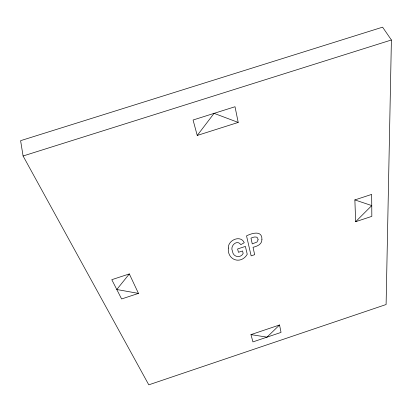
<?xml version="1.0" encoding="UTF-8"?>
<svg xmlns="http://www.w3.org/2000/svg" width="412" height="412" viewBox="0 0 412 412"><rect width="100%" height="100%" fill="white"/><g stroke="black" fill="none" stroke-linecap="round" stroke-linejoin="round"><path stroke-width="0.62" d="M391.4 39.99L386.101 304.525L148.789 384.834L23.087 155.988L20.6 140.672L382.594 27.166L391.4 39.99L23.087 155.988M197.235 135.455L214.08 113.357L238.213 122.426L235.015 106.734L193.068 120.01L197.235 135.455L238.213 122.426M129.322 273.934L116.792 289.512L138.478 293.401L129.322 273.934L111.791 279.691L121.607 298.968L138.478 293.401M355.649 221.708L371.753 205.588L354.871 199.918L355.649 221.708L371.835 216.362L371.67 194.407L354.871 199.918M279.537 324.991L267.007 337.14L250.965 334.621L252.927 341.898L281.051 332.402L279.537 324.991L250.965 334.621M228.336 248.055C227.115 260.193 240.979 264.916 247.241 254.266L245.382 246.407L237.6 248.966L238.445 252.304L242.555 250.949L243.162 253.442C240.531 258.633 232.821 257.042 232.507 251.171C229.628 246.077 237.127 238.991 240.835 244.661L244.259 242.714C240.649 234.567 227.826 240.124 228.336 248.055M261.924 239.418C262.181 244.398 256.985 246.335 253.02 247.298L254.668 254.688L251.135 255.852L246.53 235.855C251.84 233.207 262.187 229.994 261.924 239.418M258.082 239.805L257.011 242.004L252.262 243.904L250.975 238.141C253.354 236.921 258.195 235.633 258.082 239.805"/></g></svg>
